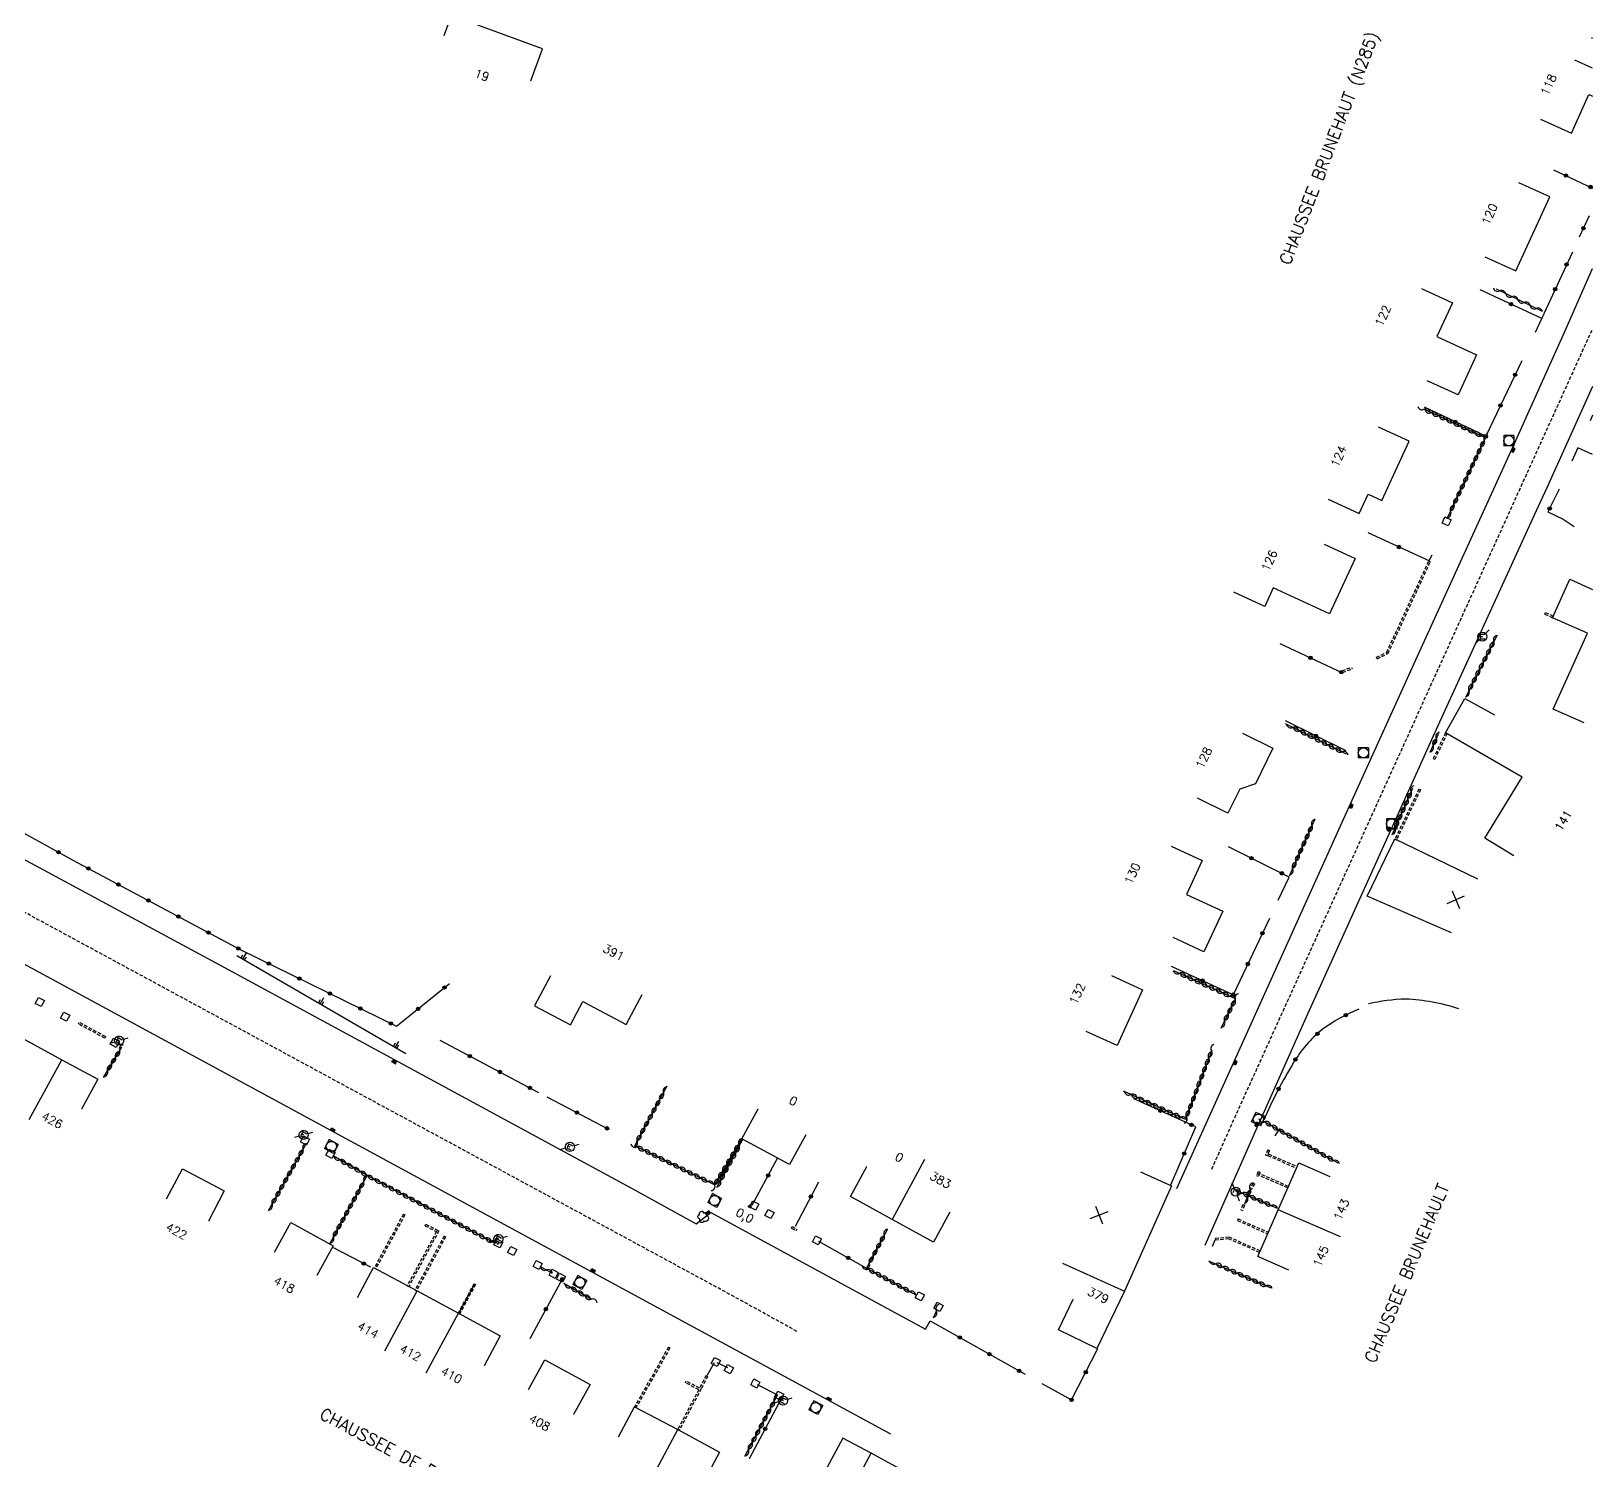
# Model space of a CAD drawing. Header units: millimetres. Extents: x 126999 to 128001, y 153000 to 154000.
# Drawn here: x 127770.3 to 128000, y 153432.6 to 153642.9 of the extents above; entities that cross this region are included whole.
import ezdxf
from ezdxf.enums import TextEntityAlignment as Align

# ---------------------------------------------------------------- set-up
doc = ezdxf.new("R2010")
doc.units = ezdxf.units.MM
doc.linetypes.add('DASHED', pattern=[0.75, 0.5, -0.25])
doc.layers.get('0').update_dxf_attribs({"linetype": 'CONTINUOUS'})
for name, color, linetype in [('W0001', 6, 'DASHED'), ('W0008', 7, 'CONTINUOUS'), ('W0100', 7, 'CONTINUOUS'), ('W0112', 1, 'DASHED'), ('W0211', 2, 'CONTINUOUS'), ('W0300', 7, 'CONTINUOUS'), ('W0310', 3, 'CONTINUOUS'), ('W0322', 7, 'CONTINUOUS'), ('W0400', 7, 'CONTINUOUS'), ('W0420', 7, 'CONTINUOUS'), ('W0471', 7, 'CONTINUOUS'), ('W0851', 7, 'CONTINUOUS'), ('W0989', 7, 'CONTINUOUS'), ('W0991', 7, 'CONTINUOUS'), ('W1102', 7, 'CONTINUOUS')]:
    doc.layers.add(name, color=color, linetype=linetype)
doc.styles.get("Standard").update_dxf_attribs({"font": 'romans.shx', "width": 0.85})

# ---------------------------------------------------------------- blocks, each defined once
blk = doc.blocks.new('t211o')
at = {"color": 0, "linetype": 'Continuous'}
for p, q in [((-0.29, 0.5), (-0.29, 0)), ((0, 1), (0, 0)), ((0.29, 0.5), (0.29, 0))]:
    blk.add_line(p, q, dxfattribs=at)
blk = doc.blocks.new('t991o')
at = {"color": 0, "linetype": 'Continuous'}
for p, q in [((-1, 1), (1, -1)), ((-1, -1), (1, 1))]:
    blk.add_line(p, q, dxfattribs=at)
blk = doc.blocks.new('t310o')
at = {"color": 0, "linetype": 'Continuous'}
for centre, start, end in [((-0.5, 0.38), 216.8699, 323.1304), ((0.5, -0.37), 36.8699, 143.1303)]:
    blk.add_arc(centre, 0.625, start, end, dxfattribs=at)
blk = doc.blocks.new('t322o')
at = {"color": 0, "linetype": 'Continuous'}
for radius in [0.25, 0.15]:
    blk.add_circle((0, 0), radius, dxfattribs=at)
blk = doc.blocks.new('T471')
for p, q in [((-0.333334, 0.333334), (-0.333334, -0.333334)), ((-0.333334, 0.333334), (0.333334, 0.333334)), ((-0.333334, 0), (0, 0)), ((0.500001, 0.500001), (1.000002, 1.000002)), ((-0.500001, -0.500001), (-1.000002, -1.000002)), ((-0.333334, -0.333334), (0.333334, -0.333334))]:
    blk.add_line(p, q)
blk.add_ellipse((0, 0), major_axis=(0.471405, 0.471405), ratio=1, start_param=5.4977871438, end_param=11.780972451)
blk = doc.blocks.new('T420')
for p, q in [((0.75, 0.75), (-0.75, 0.75)), ((-0.75, 0.75), (-0.75, -0.75)), ((0.75, 0.75), (0.75, -0.75)), ((0.75, -0.75), (-0.75, -0.75))]:
    blk.add_line(p, q)
blk.add_ellipse((0, 0), major_axis=(-0.53, 0.53), ratio=1, start_param=3.926991, end_param=10.210176)
blk = doc.blocks.new('T400')
for p, q in [((-0.15, 0.3), (0.15, 0.3)), ((-0.15, -0.25), (-0.15, 0.3)), ((-0.15, 0.15), (0.15, 0.15)), ((-0.15, 0), (0.15, 0)), ((0.15, 0.3), (0.15, -0.25)), ((-0.15, -0.15), (0.15, -0.15)), ((-0.15, -0.25), (-0.15, -0.3)), ((-0.15, -0.3), (0.15, -0.3)), ((0.15, -0.3), (0.15, -0.25))]:
    blk.add_line(p, q)
blk = doc.blocks.new('t112o')
at = {"color": 0, "linetype": 'Continuous'}
for p, q in [((-0.5, 0.5), (0.5, 0.5)), ((-0.5, -0.5), (-0.5, 0.5)), ((0.5, 0.5), (0.5, -0.5)), ((0.5, -0.5), (-0.5, -0.5))]:
    blk.add_line(p, q, dxfattribs=at)
blk = doc.blocks.new('T851')
for p, q in [((-0.25, -0.15), (0, 0.32)), ((0, 0.32), (0.25, -0.15)), ((-0.25, -0.15), (0.25, -0.15))]:
    blk.add_line(p, q)
for major_axis in [(-0.106, 0.106), (-0.0354, 0.0354), (-0.0236, 0.0236)]:
    blk.add_ellipse((0, 0), major_axis=major_axis, ratio=1, start_param=3.926991, end_param=10.210176)
blk = doc.blocks.new('T300')
for p, q in [((-0.8, 0.51), (-0.86, 0.34)), ((-0.86, 0.34), (-0.86, 0.17)), ((-0.86, 0.17), (-0.74, 0.06)), ((-0.69, 0.63), (-0.8, 0.51)), ((-0.8, -0.06), (-0.74, 0.06)), ((-0.74, 0.06), (-0.69, 0.11)), ((-0.57, 0.69), (-0.69, 0.63)), ((-0.46, 0.69), (-0.57, 0.69)), ((-0.29, 0.63), (-0.46, 0.69)), ((-0.29, 0.63), (-0.17, 0.74)), ((-0.23, 0.57), (-0.29, 0.63)), ((-0.17, 0.74), (-0.06, 0.8)), ((-0.06, 0.8), (0.06, 0.8)), ((0.06, 0.8), (0.23, 0.74)), ((0.23, 0.74), (0.34, 0.63)), ((0.34, 0.63), (0.4, 0.51)), ((0.46, 0.46), (0.34, 0.46)), ((0.4, 0.51), (0.4, 0.46)), ((0.57, 0.4), (0.46, 0.46)), ((0.57, 0.4), (0.69, 0.29)), ((0.69, 0.29), (0.74, 0.17)), ((0.74, 0.06), (0.69, -0.17)), ((0.74, 0.17), (0.74, 0.06)), ((-0.8, -0.17), (-0.8, -0.06)), ((-0.8, -0.23), (-0.8, -0.17)), ((-0.74, -0.34), (-0.8, -0.23)), ((-0.69, -0.4), (-0.74, -0.34)), ((-0.51, -0.46), (-0.69, -0.4)), ((-0.4, -0.46), (-0.51, -0.46)), ((-0.4, -0.46), (-0.34, -0.46)), ((-0.34, -0.46), (-0.34, -0.4)), ((-0.34, -0.51), (-0.34, -0.46)), ((-0.29, -0.63), (-0.34, -0.51)), ((-0.17, -0.74), (-0.29, -0.63)), ((-0.06, -0.8), (-0.17, -0.74)), ((0.06, -0.8), (-0.06, -0.8)), ((0.17, -0.74), (0.06, -0.8)), ((0.23, -0.69), (0.17, -0.74)), ((0.29, -0.46), (0.23, -0.46)), ((0.29, -0.63), (0.23, -0.69)), ((0.46, -0.4), (0.29, -0.46)), ((0.34, -0.51), (0.29, -0.63)), ((0.34, -0.51), (0.34, -0.46)), ((0.57, -0.34), (0.46, -0.4)), ((0.63, -0.29), (0.57, -0.34)), ((0.69, -0.17), (0.63, -0.29))]:
    blk.add_line(p, q)

msp = doc.modelspace()

# ---------------------------------------------------------------- linework, layer by layer
at = {"layer": 'W0001', "flags": 128}
for points in [[(127943.97, 153475.49), (127947.51, 153483.42), (127990.09, 153577.26), (128000, 153599.11)], [(127882.93, 153451.62), (127873.16, 153457.01), (127752.59, 153522.31), (127669.46, 153566.8), (127669.46, 153566.8)]]:
    msp.add_lwpolyline(points, dxfattribs=at)
at = {"layer": 'W0008', "flags": 128}
for points in [[(127996.12, 153599.13), (128000, 153607.98)], [(127938.82, 153472.65), (127939.93, 153475.14), (127963.41, 153527.07), (127974, 153550.39), (127988.48, 153582.2), (127996.12, 153599.13)], [(128000, 153590.59), (127993.24, 153575.68), (127991.7, 153572.31), (127977.24, 153540.68), (127957.43, 153496.85), (127950.67, 153481.76), (127950.6, 153481.56), (127942.93, 153464.26)], [(127672.94, 153572.64), (127679.25, 153569.67), (127750.96, 153530.89), (127798.74, 153505.13), (127859.15, 153472.4), (127868.11, 153467.45), (127870.26, 153469.12), (127901.86, 153451.94)], [(127896.77, 153436.49), (127878.21, 153446.56), (127726.78, 153528.6), (127672.83, 153557.75), (127666.24, 153560.88), (127666.24, 153560.88)], [(127901.86, 153451.94), (127902.54, 153453.18)]]:
    msp.add_lwpolyline(points, dxfattribs=at)
msp.add_lwpolyline([(127980.31, 153499.07, 0.0669), (127972.5, 153500.49, 0.0468), (127967.01, 153499.78), (127967.01, 153499.78)], format="xyb", dxfattribs=at)
at = {"layer": 'W0100', "flags": 128}
for points in [[(127843.77, 153635.56), (127845.49, 153640.26), (127835.98, 153643.73), (127836.61, 153645.45), (127832.7, 153646.87), (127830.99, 153642.18), (127830.99, 153642.18)], [(128000, 153637.44), (127997.37, 153638.62)], [(127992.32, 153629.92), (127996.88, 153627.87), (127999.43, 153633.54), (128000, 153633.28)], [(127984.15, 153609.67), (127988.7, 153607.59), (127993.69, 153618.49), (127989.14, 153620.57)], [(127974.81, 153604.99), (127979.36, 153602.9), (127977.08, 153597.93), (127982.89, 153595.26), (127980.19, 153589.37), (127975.64, 153591.45), (127975.64, 153591.45)], [(127961.09, 153574.02), (127965.63, 153571.92), (127966.95, 153574.78), (127968.99, 153573.84), (127973.01, 153582.54), (127968.47, 153584.64), (127968.47, 153584.64)], [(127960.52, 153567.42), (127965.06, 153565.32), (127961.29, 153557.15), (127952.98, 153560.99), (127951.75, 153558.25), (127947.21, 153560.35), (127947.21, 153560.35)], [(127998.76, 153541.11), (127994.2, 153543.16), (127999.23, 153554.31), (127994.1, 153556.59), (127996.63, 153562.26), (128000, 153560.74)], [(127988.39, 153521.54), (127984.12, 153524.14), (127989.61, 153533.15), (127978.36, 153539.68), (127981.19, 153544.72), (127985.55, 153542.28), (127985.55, 153542.28)], [(127948.49, 153539.61), (127952.97, 153537.38), (127950.38, 153532.15), (127948.1, 153531.37), (127946.34, 153527.82), (127941.86, 153530.04), (127941.86, 153530.04)], [(127979.24, 153510.22), (127966.84, 153515.61), (127970.92, 153524.05), (127983.08, 153518.17), (127983.08, 153518.17)], [(127937.99, 153522.98), (127942.53, 153520.88), (127940.23, 153515.89), (127945.58, 153513.42), (127943.92, 153509.83), (127942.82, 153507.46), (127938.28, 153509.55), (127938.28, 153509.55)], [(127846.67, 153503.92), (127844.33, 153499.5), (127849.61, 153496.7), (127851.43, 153500.13), (127857.82, 153496.74), (127860.16, 153501.16), (127860.16, 153501.16)], [(127929.23, 153503.94), (127933.78, 153501.87), (127930.03, 153493.65), (127925.48, 153495.72), (127925.48, 153495.72)], [(127755.2, 153496.53), (127757.59, 153500.93), (127763.76, 153497.59), (127768.61, 153494.95), (127774.77, 153491.58), (127780.07, 153488.7), (127777.68, 153484.31), (127777.68, 153484.31)], [(127884.24, 153480.53), (127881.85, 153476.14), (127874.85, 153479.94), (127877.24, 153484.34), (127877.24, 153484.34)], [(127905.41, 153469.14), (127903.02, 153464.75), (127896.92, 153468.09), (127890.82, 153471.47), (127893.21, 153475.86), (127893.21, 153475.86)], [(127955.31, 153460.61), (127950.73, 153462.61), (127953.75, 153469.51), (127956.77, 153476.39), (127961.35, 153474.38), (127961.35, 153474.38)], [(127790.2, 153471.09), (127792.53, 153475.52), (127798.69, 153472.27), (127796.36, 153467.85), (127796.36, 153467.85)], [(127933.48, 153475.06), (127938.04, 153473.02), (127931.12, 153457.54), (127927.03, 153449.09), (127921.43, 153451.85), (127923.59, 153456.35), (127923.59, 153456.35)], [(127806.07, 153463.25), (127808.48, 153467.63), (127814.71, 153464.21), (127812.29, 153459.83), (127812.29, 153459.83)], [(127818.27, 153456.62), (127820.64, 153461.02), (127827.05, 153457.56), (127833.14, 153454.31), (127839.29, 153450.97), (127836.92, 153446.57), (127836.92, 153446.57)], [(127843.44, 153443.07), (127845.86, 153447.45), (127852.49, 153443.79), (127850.07, 153439.41), (127850.07, 153439.41)], [(127856.7, 153436.11), (127859.05, 153440.52), (127865.39, 153437.16), (127871.53, 153433.87), (127869.18, 153429.46), (127869.18, 153429.46)], [(127914.44, 153412.48), (127917.74, 153419.12), (127917.25, 153421.18), (127909.63, 153425.22), (127902.76, 153428.88), (127897.44, 153431.73), (127893.84, 153433.68), (127889.7, 153435.93), (127887.34, 153431.53), (127887.34, 153431.53)]]:
    msp.add_lwpolyline(points, dxfattribs=at)
at = {"layer": 'W0112'}
for p, q in [((127969.7, 153551.51), (127975.89, 153564.93)), ((127969.89, 153551.32), (127976.12, 153564.83)), ((127992.96, 153557.13), (127994.1, 153556.59)), ((127993.06, 153557.36), (127994.21, 153556.82)), ((127963.15, 153548.79), (127964.52, 153549.29)), ((127968.21, 153550.77), (127969.7, 153551.51)), ((127968.32, 153550.55), (127969.89, 153551.32)), ((127963.24, 153548.55), (127964.61, 153549.06)), ((127978.36, 153539.68), (127976.55, 153535.88)), ((127978.58, 153539.56), (127976.78, 153535.77)), ((127974.44, 153531.38), (127970.92, 153524.05)), ((127974.67, 153531.28), (127971.14, 153523.94)), ((127781.1, 153494.75), (127777.23, 153496.84)), ((127781.22, 153494.97), (127777.35, 153497.06)), ((127952.21, 153478.34), (127951.86, 153477.6)), ((127952.44, 153478.23), (127952.09, 153477.49)), ((127952.22, 153477.49), (127956.44, 153475.63)), ((127952.32, 153477.71), (127956.54, 153475.86)), ((127950.8, 153475.13), (127950.56, 153474.52)), ((127951.04, 153475.04), (127950.8, 153474.43)), ((127955.14, 153472.71), (127950.91, 153474.57)), ((127955.24, 153472.94), (127951.01, 153474.8)), ((127950.03, 153473.43), (127949.66, 153472.64)), ((127950.26, 153473.32), (127949.88, 153472.53)), ((127825.03, 153468.87), (127820.76, 153460.96)), ((127948.53, 153470.25), (127948.23, 153469.48)), ((127948.77, 153470.16), (127948.47, 153469.39)), ((127825.25, 153468.75), (127820.98, 153460.84)), ((127828.23, 153467.16), (127829.9, 153466.29)), ((127828.34, 153467.38), (127830.24, 153466.39)), ((127882.12, 153466.82), (127882.78, 153466.45)), ((127882.25, 153467.04), (127882.9, 153466.67)), ((127947.73, 153467.92), (127952.2, 153465.97)), ((127947.83, 153468.15), (127952.3, 153466.19)), ((127829.9, 153466.29), (127825.61, 153458.34)), ((127830.24, 153466.39), (127825.83, 153458.22)), ((127831.03, 153465.64), (127826.75, 153457.72)), ((127831.25, 153465.53), (127826.97, 153457.6)), ((127946.5, 153465.47), (127944.48, 153465.27)), ((127946.46, 153465.22), (127944.51, 153465.02)), ((127951, 153463.23), (127946.46, 153465.22)), ((127951.1, 153463.46), (127946.5, 153465.47)), ((127835.42, 153458.61), (127833.1, 153454.33)), ((127835.64, 153458.49), (127833.32, 153454.22)), ((127864.03, 153449.3), (127859.05, 153440.52)), ((127864.25, 153449.18), (127859.27, 153440.4)), ((127868.49, 153443.03), (127866.53, 153444.07)), ((127868.61, 153443.25), (127866.65, 153444.29)), ((127869.58, 153445.13), (127868.61, 153443.25)), ((127869.8, 153445.01), (127868.83, 153443.14)), ((127868.49, 153443.03), (127865.38, 153437.17)), ((127868.83, 153443.14), (127865.6, 153437.05))]:
    msp.add_line(p, q, dxfattribs=at)
for points in [[(127975.89, 153564.93), (127976.12, 153564.83)], [(127992.96, 153557.13), (127993.06, 153557.36)], [(127994.21, 153556.82), (127994.1, 153556.59)], [(127964.52, 153549.29), (127964.61, 153549.06)], [(127968.32, 153550.55), (127968.21, 153550.77)], [(127963.24, 153548.55), (127963.15, 153548.79)], [(127976.55, 153535.88), (127976.78, 153535.77)], [(127974.44, 153531.38), (127974.67, 153531.28)], [(127970.92, 153524.05), (127971.14, 153523.94)], [(127777.23, 153496.84), (127777.35, 153497.06)], [(127781.22, 153494.97), (127781.1, 153494.75)], [(127952.21, 153478.34), (127952.44, 153478.23)], [(127951.86, 153477.6), (127952.09, 153477.49)], [(127952.32, 153477.71), (127952.22, 153477.49)], [(127956.44, 153475.63), (127956.54, 153475.86)], [(127950.56, 153474.52), (127950.8, 153474.43)], [(127950.8, 153475.13), (127951.04, 153475.04)], [(127950.91, 153474.57), (127951.01, 153474.8)], [(127949.66, 153472.64), (127949.88, 153472.53)], [(127950.26, 153473.32), (127950.03, 153473.43)], [(127955.24, 153472.94), (127955.14, 153472.71)], [(127825.03, 153468.87), (127825.25, 153468.75)], [(127948.23, 153469.48), (127948.47, 153469.39)], [(127948.77, 153470.16), (127948.53, 153470.25)], [(127828.23, 153467.16), (127828.34, 153467.38)], [(127882.12, 153466.82), (127882.25, 153467.04)], [(127882.9, 153466.67), (127882.78, 153466.45)], [(127947.83, 153468.15), (127947.73, 153467.92)], [(127831.03, 153465.64), (127831.25, 153465.53)], [(127944.48, 153465.27), (127944.51, 153465.02)], [(127952.2, 153465.97), (127952.3, 153466.19)], [(127951, 153463.23), (127951.1, 153463.46)], [(127820.76, 153460.96), (127820.98, 153460.84)], [(127825.61, 153458.34), (127825.83, 153458.22)], [(127826.75, 153457.72), (127826.97, 153457.6)], [(127835.42, 153458.61), (127835.64, 153458.49)], [(127833.1, 153454.33), (127833.32, 153454.22)], [(127864.03, 153449.3), (127864.25, 153449.18)], [(127866.53, 153444.07), (127866.65, 153444.29)], [(127869.58, 153445.13), (127869.8, 153445.01)], [(127859.27, 153440.4), (127859.05, 153440.52)], [(127865.6, 153437.05), (127865.38, 153437.17)]]:
    msp.add_lwpolyline(points, dxfattribs=at)
at = {"layer": 'W0211', "flags": 128}
msp.add_lwpolyline([(127800.51, 153506.89), (127825.4, 153492.51), (127825.4, 153492.51)], dxfattribs=at)
at = {"layer": 'W0310', "flags": 128}
for points in [[(127992.61, 153601.63), (127985.83, 153604.9)], [(127978.61, 153571.19), (127984.24, 153583.07), (127975.16, 153587.27), (127975.16, 153587.27)], [(127976.02, 153565.09), (127976.38, 153565.83), (127976.38, 153565.83)], [(127985.93, 153554.03), (127981.27, 153544.87), (127981.27, 153544.87)], [(127963.79, 153536.52), (127954.83, 153540.96), (127954.83, 153540.96)], [(127977.32, 153539.54), (127976.03, 153536.74), (127976.03, 153536.74)], [(127973.51, 153531.45), (127970.46, 153524.6), (127970.46, 153524.6)], [(127955.38, 153518.63), (127959.17, 153527.02), (127959.17, 153527.02)], [(127945.35, 153496.22), (127947.47, 153500.52), (127938.37, 153504.67), (127938.37, 153504.67)], [(127780.91, 153488.95), (127783.61, 153493.44), (127783.61, 153493.44)], [(127943.95, 153492.95), (127940.09, 153482.79), (127930.99, 153486.93), (127930.99, 153486.93)], [(127874.85, 153479.94), (127870.82, 153473.17), (127859.07, 153478.93), (127863.84, 153487.71), (127863.84, 153487.71)], [(127951.57, 153482.54), (127953.84, 153481.26), (127953.24, 153480.37), (127953.24, 153480.37)], [(127962.55, 153476.36), (127953.84, 153481.26), (127953.84, 153481.26)], [(127810.62, 153479.04), (127805.16, 153469.33), (127805.16, 153469.33)], [(127871.14, 153472.78), (127874.99, 153479.87), (127874.99, 153479.87)], [(127838.61, 153464.52), (127819.71, 153474.52), (127814.7, 153477.42), (127814.7, 153477.42)], [(127814.19, 153464.49), (127819.71, 153474.52), (127819.71, 153474.52)], [(127947.41, 153472.43), (127953.6, 153469.72), (127953.6, 153469.72)], [(127949.6, 153472.55), (127948.78, 153470.34), (127948.78, 153470.34)], [(127896.24, 153466.63), (127893.17, 153460.91), (127900.53, 153456.93), (127900.53, 153456.93)], [(127944.42, 153465.05), (127944.01, 153464.09), (127944.01, 153464.09)], [(127943.48, 153462.01), (127952.64, 153458), (127952.64, 153458)], [(127845.09, 153461.2), (127846.83, 153460.22), (127846.83, 153460.22)], [(127852.73, 153456.3), (127848.66, 153458.65), (127848.66, 153458.65)], [(127903.46, 153454.68), (127902.99, 153453.57), (127902.99, 153453.57)], [(127880.09, 153442.26), (127875.24, 153433.19), (127875.24, 153433.19)]]:
    msp.add_lwpolyline(points, dxfattribs=at)
at = {"layer": 'W0322', "flags": 128}
for points in [[(128000, 153641.78), (127999.81, 153641.87), (127999.81, 153641.87)], [(127994.24, 153622.46), (128000, 153619.79)], [(127999.47, 153615.71), (127998.03, 153612.56)], [(127997.01, 153610.37), (127992.81, 153601.31)], [(127992.53, 153600.61), (127983.45, 153604.8), (127983.45, 153604.8)], [(127991.58, 153598.59), (127992.53, 153600.61), (127992.85, 153601.28)], [(127989.56, 153594.36), (127984.27, 153583.28), (127975.28, 153587.58), (127975.28, 153587.58)], [(128000, 153586.38), (127999.62, 153585.57), (127999.62, 153585.57)], [(128000, 153580.59), (127997.82, 153581.58), (127996.93, 153579.62), (127996.93, 153579.62)], [(127995.06, 153575.51), (127993.43, 153572.14), (127995.65, 153571.09), (127997.3, 153570.01), (127997.3, 153570.01)], [(127976.04, 153564.89), (127966.96, 153569.09), (127966.96, 153569.09)], [(127953.96, 153552.81), (127963.12, 153548.52), (127963.12, 153548.52)], [(127761.64, 153540.52), (127756.81, 153531.77), (127776.42, 153520.93), (127801.03, 153507.78), (127824.03, 153496.5), (127831.82, 153502.77), (127831.82, 153502.77)], [(127963.75, 153536.99), (127954.79, 153541.43), (127954.79, 153541.43)], [(127953.73, 153515.06), (127955.37, 153518.44), (127946.41, 153522.88), (127946.41, 153522.88)], [(127952.46, 153512.37), (127947.13, 153501.14), (127938.03, 153505.28), (127938.03, 153505.28)], [(127830.39, 153494.45), (127844.91, 153486.76), (127844.91, 153486.76)], [(127846.14, 153486.11), (127855.13, 153481.41), (127855.13, 153481.41)], [(127937.93, 153473.18), (127941.62, 153481.7), (127932.52, 153485.84), (127932.52, 153485.84)], [(127876.33, 153470.16), (127880.09, 153477.09), (127880.09, 153477.09)], [(127886.09, 153473.57), (127882.66, 153467.05), (127882.66, 153467.05)], [(127886.13, 153464.88), (127893.17, 153460.91), (127893.17, 153460.91)], [(127820.26, 153461.04), (127814.76, 153463.88), (127814.76, 153463.88)], [(127835.52, 153458.6), (127833.17, 153454.29), (127833.17, 153454.29)], [(127848.4, 153459.3), (127843.62, 153450.51), (127843.62, 153450.51)], [(127902.54, 153453.18), (127916.52, 153445.3), (127916.52, 153445.3)], [(127918.97, 153443.96), (127923.34, 153441.54), (127927.19, 153449.08), (127927.19, 153449.08)], [(127870.77, 153446.97), (127869.71, 153445.17), (127869.71, 153445.17)], [(127872.75, 153446.27), (127871.18, 153447), (127871.18, 153447)], [(127877.09, 153443.82), (127880.09, 153442.26), (127880.09, 153442.26)], [(127880.61, 153441.68), (127875.91, 153432.86), (127875.91, 153432.86)]]:
    msp.add_lwpolyline(points, dxfattribs=at)
msp.add_lwpolyline([(127965.61, 153499.02, 0.0578), (127960.19, 153496, 0.0828), (127955.99, 153491.15, 0.0367), (127951.65, 153482.75), (127951.65, 153482.75)], format="xyb", dxfattribs=at)
at = {"layer": 'W1102', "flags": 128}
for points in [[(127769.99, 153482.79), (127774.77, 153491.58), (127774.77, 153491.58)], [(127901.69, 153476.88), (127896.92, 153468.09), (127896.92, 153468.09)], [(127962.91, 153465.5), (127953.75, 153469.51), (127953.75, 153469.51)], [(127921.99, 153461.63), (127931.12, 153457.54), (127931.12, 153457.54)], [(127822.3, 153448.76), (127827.05, 153457.56), (127827.05, 153457.56)], [(127828.39, 153445.51), (127833.14, 153454.31), (127833.14, 153454.31)], [(127860.69, 153428.34), (127865.39, 153437.16), (127865.39, 153437.16)], [(127889.12, 153424.87), (127893.84, 153433.68), (127893.84, 153433.68)]]:
    msp.add_lwpolyline(points, dxfattribs=at)

# ---------------------------------------------------------------- block references
at = {"layer": 'W0112'}
for p, rotation in [((127978.5, 153570.75), 64.9773), ((127771.54, 153500.06), 331.5061), ((127775.27, 153497.91), 331.5061), ((127782.59, 153494.05), 331.5061), ((127810.56, 153479.68), 331.5061), ((127814.31, 153477.73), 331.5061), ((127876.65, 153470.14), 331.5061), ((127878.9, 153468.88), 331.5061), ((127839, 153464.56), 331.5061), ((127885.88, 153465.01), 331.5061), ((127841.04, 153463.44), 331.5061), ((127844.79, 153461.38), 331.5061), ((127847.14, 153460.08), 331.5061), ((127848.22, 153459.51), 331.5061), ((127901.01, 153456.77), 331.5061), ((127903.76, 153455.24), 331.5061), ((127871.01, 153447.11), 331.5061), ((127872.93, 153446.05), 331.5061), ((127876.81, 153443.95), 331.5061), ((127880.33, 153442.16), 331.5061)]:
    msp.add_blockref('t112o', p, dxfattribs=dict(at, rotation=rotation))
at = {"layer": 'W0211'}
for p, rotation in [((127801.38, 153506.39), 329.9764543106086), ((127812.78, 153499.8), 329.976454311043), ((127823.83, 153493.41), 329.9764543096372)]:
    msp.add_blockref('t211o', p, dxfattribs=dict(at, rotation=rotation))
at = {"layer": 'W0300', "rotation": 331.5061}
msp.add_blockref('T300', (127869.19, 153468.36), dxfattribs=at)
at = {"layer": 'W0310'}
for p, rotation in [((127986.3, 153604.67), 154.2852784771562), ((127988.11, 153603.8), 154.2852784771562), ((127989.91, 153602.94), 154.2852784771562), ((127991.71, 153602.07), 154.2852784771562), ((127975.21, 153587.25), 155.1886437733899), ((127976.26, 153586.76), 155.1886437733899), ((127977.31, 153586.28), 155.1886437733899), ((127978.36, 153585.79), 155.1886437733899), ((127979.41, 153585.31), 155.1886437733899), ((127980.45, 153584.82), 155.1886437733899), ((127981.5, 153584.34), 155.1886437733899), ((127982.55, 153583.85), 155.1886437733899), ((127983.6, 153583.37), 155.1886437733899), ((127983.06, 153580.58), 64.64462586723496), ((127983.55, 153581.62), 64.64462586723496), ((127984.05, 153582.67), 64.64462586723496), ((127982.07, 153578.49), 64.64462586723496), ((127982.56, 153579.54), 64.64462586723496), ((127981.08, 153576.4), 64.64462586723496), ((127981.57, 153577.45), 64.64462586723496), ((127980.09, 153574.32), 64.64462586723496), ((127980.58, 153575.36), 64.64462586723496), ((127979.1, 153572.23), 64.64462586723496), ((127979.59, 153573.27), 64.64462586723496), ((127985.46, 153553.1), 243.047930514382), ((127984.41, 153551.05), 243.047930514382), ((127984.93, 153552.08), 243.047930514382), ((127983.36, 153548.99), 243.047930514382), ((127983.88, 153550.02), 243.047930514382), ((127982.31, 153546.93), 243.047930514382), ((127982.84, 153547.96), 243.047930514382), ((127981.79, 153545.9), 243.047930514382), ((127955.87, 153540.45), 153.6340447312085), ((127956.9, 153539.94), 153.6340447312085), ((127957.94, 153539.43), 153.6340447312085), ((127958.97, 153538.91), 153.6340447312085), ((127960.01, 153538.4), 153.6340447312085), ((127961.04, 153537.89), 153.6340447312085), ((127962.08, 153537.37), 153.6340447312085), ((127976.52, 153537.79), 245.3362198332189), ((127977, 153538.84), 245.3362198332189), ((127963.11, 153536.86), 153.6340447312085), ((127972.81, 153529.88), 246.0264851254431), ((127973.28, 153530.94), 246.0264851254431), ((127971.87, 153527.77), 246.0264851254431), ((127972.34, 153528.83), 246.0264851254431), ((127958.71, 153526), 65.72226694289498), ((127970.93, 153525.66), 246.0264851254431), ((127971.4, 153526.71), 246.0264851254431), ((127957.76, 153523.89), 65.72226694289498), ((127958.23, 153524.94), 65.72226694289498), ((127956.33, 153520.73), 65.72226694289498), ((127956.81, 153521.79), 65.72226694289498), ((127957.28, 153522.84), 65.72226694289498), ((127955.86, 153519.68), 65.72226694289498), ((127939.22, 153504.28), 155.5096226286037), ((127940.27, 153503.8), 155.5096226286037), ((127941.32, 153503.32), 155.5096226286037), ((127942.37, 153502.84), 155.5096226286037), ((127943.42, 153502.36), 155.5096226286037), ((127944.47, 153501.89), 155.5096226286037), ((127945.53, 153501.41), 155.5096226286037), ((127946.58, 153500.93), 155.5096226286037), ((127947.39, 153500.36), 63.83790667567543), ((127946.37, 153498.29), 63.83790667567543), ((127946.88, 153499.33), 63.83790667567543), ((127945.86, 153497.25), 63.83790667567543), ((127782.1, 153490.93), 58.97568723465002), ((127782.69, 153491.92), 58.97568723465002), ((127783.29, 153492.91), 58.97568723465002), ((127943.51, 153491.79), 249.2263349879323), ((127943.92, 153492.87), 249.2263349879323), ((127781.5, 153489.94), 58.97568723465002), ((127942.28, 153488.55), 249.2263349879323), ((127942.69, 153489.63), 249.2263349879323), ((127943.1, 153490.71), 249.2263349879323), ((127863.29, 153486.7), 61.48104003340985), ((127941.46, 153486.39), 249.2263349879323), ((127941.87, 153487.47), 249.2263349879323), ((127862.19, 153484.67), 61.48104003340985), ((127862.74, 153485.68), 61.48104003340985), ((127932.04, 153486.45), 155.50962262879), ((127933.09, 153485.97), 155.50962262879), ((127934.14, 153485.49), 155.50962262879), ((127935.19, 153485.02), 155.50962262879), ((127936.24, 153484.54), 155.50962262879), ((127940.64, 153484.23), 249.2263349879323), ((127941.05, 153485.31), 249.2263349879323), ((127860.53, 153481.63), 61.48104003340985), ((127861.08, 153482.64), 61.48104003340985), ((127861.64, 153483.65), 61.48104003340985), ((127937.3, 153484.06), 155.50962262879), ((127938.35, 153483.58), 155.50962262879), ((127939.4, 153483.1), 155.50962262879), ((127940.23, 153483.16), 249.2263349879323), ((127951.75, 153482.44), 330.6436845082198), ((127859.43, 153479.6), 61.48104003340985), ((127859.98, 153480.61), 61.48104003340985), ((127952.76, 153481.87), 330.6436845082198), ((127953.76, 153481.3), 330.6436845082198), ((127954.84, 153480.7), 150.6444936357688), ((127955.85, 153480.13), 150.6444936357688), ((127809.69, 153477.38), 240.609849854818), ((127810.26, 153478.39), 240.609849854818), ((127859.42, 153478.75), 153.9016555259059), ((127860.46, 153478.25), 153.9016555259059), ((127861.5, 153477.74), 153.9016555259059), ((127873.19, 153477.15), 239.2393479571437), ((127873.78, 153478.14), 239.2393479571437), ((127873.9, 153477.86), 61.48095292086024), ((127874.37, 153479.13), 239.2393479571437), ((127874.45, 153478.87), 61.48095292086024), ((127956.86, 153479.56), 150.6444936357688), ((127957.87, 153479), 150.6444936357688), ((127958.87, 153478.43), 150.6444936357688), ((127959.88, 153477.86), 150.6444936357688), ((127808.56, 153475.37), 240.609849854818), ((127809.13, 153476.38), 240.609849854818), ((127815.7, 153476.84), 149.9626216688697), ((127816.7, 153476.26), 149.9626216688697), ((127817.7, 153475.68), 149.9626216688697), ((127818.7, 153475.11), 149.9626216688697), ((127862.53, 153477.23), 153.9016555259059), ((127863.57, 153476.72), 153.9016555259059), ((127864.61, 153476.21), 153.9016555259059), ((127865.65, 153475.71), 153.9016555259059), ((127866.68, 153475.2), 153.9016555259059), ((127872.01, 153475.16), 239.2393479571437), ((127872.24, 153474.81), 61.48095292086024), ((127872.6, 153476.16), 239.2393479571437), ((127872.79, 153475.83), 61.48095292086024), ((127873.34, 153476.84), 61.48095292086024), ((127960.89, 153477.3), 150.6444936357688), ((127961.89, 153476.73), 150.6444936357688), ((127807.42, 153473.36), 240.609849854818), ((127807.99, 153474.37), 240.609849854818), ((127818.65, 153472.59), 61.17425269516798), ((127819.2, 153473.6), 61.17425269516798), ((127819.7, 153474.53), 149.9626216688697), ((127820.72, 153473.99), 152.1170503920052), ((127821.74, 153473.45), 152.1170503920052), ((127822.76, 153472.91), 152.1170503920052), ((127867.72, 153474.69), 153.9016555259059), ((127868.76, 153474.18), 153.9016555259059), ((127869.79, 153473.67), 153.9016555259059), ((127870.83, 153473.18), 239.2393479571437), ((127871.42, 153474.17), 239.2393479571437), ((127871.69, 153473.8), 61.48095292086024), ((127949.59, 153472.51), 249.5642621990053), ((127805.72, 153470.34), 240.609849854818), ((127806.29, 153471.35), 240.609849854818), ((127806.86, 153472.35), 240.609849854818), ((127817.53, 153470.56), 61.17425269516798), ((127818.09, 153471.58), 61.17425269516798), ((127823.78, 153472.37), 152.1170503920052), ((127824.8, 153471.83), 152.1170503920052), ((127825.83, 153471.29), 152.1170503920052), ((127826.85, 153470.75), 152.1170503920052), ((127948.47, 153471.96), 336.3456388508786), ((127949.53, 153471.5), 336.3456388508786), ((127949.19, 153471.42), 249.5642621990053), ((127950.59, 153471.04), 336.3456388508786), ((127951.65, 153470.57), 336.3456388508786), ((127816.42, 153468.54), 61.17425269516798), ((127816.98, 153469.55), 61.17425269516798), ((127827.87, 153470.21), 152.1170503920052), ((127828.89, 153469.67), 152.1170503920052), ((127829.91, 153469.13), 152.1170503920052), ((127830.93, 153468.59), 152.1170503920052), ((127952.7, 153470.11), 336.3456388508786), ((127815.3, 153466.52), 61.17425269516798), ((127815.86, 153467.53), 61.17425269516798), ((127831.95, 153468.05), 152.1170503920052), ((127832.97, 153467.51), 152.1170503920052), ((127833.99, 153466.97), 152.1170503920052), ((127835.01, 153466.43), 152.1170503920052), ((127836.03, 153465.89), 152.1170503920052), ((127895.76, 153465.75), 241.8490793590617), ((127814.75, 153465.5), 61.17425269516798), ((127837.06, 153465.34), 152.1170503920052), ((127838.08, 153464.8), 152.1170503920052), ((127894.67, 153463.72), 241.8490793590617), ((127895.22, 153464.74), 241.8490793590617), ((127893.58, 153461.68), 241.8490793590617), ((127894.13, 153462.7), 241.8490793590617), ((127944.54, 153461.55), 336.3247243182342), ((127846.09, 153460.64), 330.4524872397832), ((127893.42, 153460.78), 331.5623914438324), ((127894.43, 153460.23), 331.5623914438324), ((127895.45, 153459.68), 331.5623914438324), ((127896.46, 153459.13), 331.5623914438324), ((127945.59, 153461.09), 336.3247243182342), ((127946.65, 153460.62), 336.3247243182342), ((127947.71, 153460.16), 336.3247243182342), ((127948.77, 153459.7), 336.3247243182342), ((127949.82, 153459.23), 336.3247243182342), ((127849.66, 153458.07), 150.0230826886576), ((127850.66, 153457.49), 150.0230826886576), ((127851.66, 153456.91), 150.0230826886576), ((127897.48, 153458.58), 331.5623914438324), ((127898.5, 153458.03), 331.5623914438324), ((127899.51, 153457.48), 331.5623914438324), ((127950.88, 153458.77), 336.3247243182342), ((127951.94, 153458.3), 336.3247243182342), ((127852.67, 153456.34), 150.0230826886576), ((127903.44, 153454.63), 247.1557810857812), ((127879.05, 153440.32), 241.9048661495107), ((127879.6, 153441.34), 241.9048661495107), ((127877.96, 153438.28), 241.9048661495107), ((127878.51, 153439.3), 241.9048661495107), ((127876.88, 153436.24), 241.9048661495107), ((127877.42, 153437.26), 241.9048661495107), ((127875.79, 153434.21), 241.9048661495107), ((127876.33, 153435.23), 241.9048661495107)]:
    msp.add_blockref('t310o', p, dxfattribs=dict(at, rotation=rotation))
at = {"layer": 'W0322'}
for p, rotation in [((127996.06, 153621.62), 335.1398976313087), ((127999.68, 153619.94), 335.1398976313087), ((127998.64, 153613.89), 245.4646947942711), ((127996.17, 153608.55), 245.0848018772871), ((127994.48, 153604.92), 245.0848018772871), ((127987.99, 153602.71), 155.2417066816089), ((127988.59, 153592.33), 244.4811174493217), ((127986.44, 153587.82), 244.4811174493217), ((127979.79, 153585.42), 154.3916113413202), ((127984.28, 153583.31), 244.4811174493217), ((127993.68, 153572.66), 244.2835155878118), ((127971.5, 153566.99), 155.1891638484614), ((127958.49, 153550.69), 334.9189162676772), ((127963.01, 153548.57), 334.9189162676772), ((127959.27, 153539.21), 153.6340447313579), ((127774.31, 153522.09), 331.0715070489855), ((127778.7, 153519.71), 331.8882649922005), ((127949.79, 153521.21), 153.6335313739701), ((127783.11, 153517.35), 331.8882649922005), ((127954.27, 153518.99), 153.6335313739701), ((127787.52, 153515), 331.8882649922005), ((127791.93, 153512.64), 331.8882649922005), ((127796.34, 153510.28), 331.8882649922005), ((127951.42, 153510.17), 244.5973279212313), ((127800.75, 153507.93), 331.8882649922005), ((127805.24, 153505.72), 333.8697304567976), ((127949.27, 153505.65), 244.5973279212313), ((127809.73, 153503.51), 333.8697304567976), ((127942.58, 153503.21), 155.50962262879), ((127814.22, 153501.31), 333.8697304567976), ((127831.1, 153502.18), 38.81648915316121), ((127947.13, 153501.14), 244.5973279212313), ((127818.71, 153499.11), 333.8697304567976), ((127827.2, 153499.05), 38.81648915316121), ((127823.19, 153496.91), 333.8697304567976), ((127963.68, 153498.13), 207.0320836283066), ((127959.51, 153495.4), 222.2482337702671), ((127834.81, 153492.11), 332.0770913120151), ((127956.27, 153491.61), 236.9259061266201), ((127839.23, 153489.77), 332.0770913120151), ((127843.65, 153487.43), 332.0770913120151), ((127953.79, 153487.27), 242.4742104356498), ((127850.57, 153483.8), 332.4055716564715), ((127936.41, 153484.07), 155.5096226286037), ((127855, 153481.48), 332.4055716564715), ((127940.96, 153481.99), 155.5096226286037), ((127939.92, 153477.77), 66.58320623778546), ((127878.71, 153474.56), 61.48050277972427), ((127884.99, 153471.47), 242.2599992023086), ((127890.48, 153462.42), 330.5964696234407), ((127819.2, 153461.58), 152.632060424865), ((127848.4, 153459.29), 241.4546548101245), ((127846.01, 153454.9), 241.4546548101245), ((127906.9, 153450.73), 330.5796075066111), ((127911.25, 153448.27), 330.5796075066111), ((127915.61, 153445.81), 330.5796075066111), ((127925.44, 153445.62), 65.20560916417071), ((127880.61, 153441.68), 241.9547790161756), ((127923.34, 153441.54), 331.1063096401597), ((127878.26, 153437.27), 241.9547790161756)]:
    msp.add_blockref('t322o', p, dxfattribs=dict(at, rotation=rotation))
at = {"layer": 'W0400'}
for p, rotation in [((127988.31, 153581.23), 155.6462), ((127964.5, 153528.86), 155.6462), ((127970.06, 153525.46), 155.6462), ((127823.66, 153491.24), 61.50610000000002), ((127947.43, 153491.12), 155.6462), ((127814.66, 153481.27), 61.50610000000002), ((127950.55, 153482.1), 335.8277), ((127869.83, 153469.05), 128.5552954884157), ((127852.95, 153460.57), 61.50610000000002), ((127887.67, 153441.67), 61.50610000000002)]:
    msp.add_blockref('T400', p, dxfattribs=dict(at, rotation=rotation))
at = {"layer": 'W0420'}
for p in [(127987.67, 153582.63), (127966.27, 153536.71), (127970.42, 153526.26)]:
    msp.add_blockref('T420', p, dxfattribs=at)
for p, rotation in [((127950.82, 153482.83), 245.8277), ((127814.44, 153478.82), 331.5061), ((127870.83, 153470.86), 331.5061), ((127851, 153458.81), 331.5061), ((127885.71, 153440.4), 331.5061)]:
    msp.add_blockref('T420', p, dxfattribs=dict(at, rotation=rotation))
at = {"layer": 'W0471'}
msp.add_blockref('T471', (127983.78, 153553.82), dxfattribs=at)
for p, rotation in [((127783.21, 153494.38), 331.5061), ((127810.36, 153480.52), 331.5061), ((127849.53, 153478.76), 331.5061), ((127947.48, 153472.16), 245.8277), ((127839.01, 153465.21), 331.5061), ((127880.9, 153441.44), 331.5061)]:
    msp.add_blockref('T471', p, dxfattribs=dict(at, rotation=rotation))
at = {"layer": 'W0851', "rotation": 331.5061}
msp.add_blockref('T851', (127876.01, 153470.02), dxfattribs=at)
at = {"layer": 'W0991'}
for p, rotation in [((127979.87, 153515.1), 338.3808581944184), ((127927.38, 153468.73), 336.0861331092863)]:
    msp.add_blockref('t991o', p, dxfattribs=dict(at, rotation=rotation))

# ---------------------------------------------------------------- texts
at = {"layer": 'W0989'}
for s, rotation, p in [('CHAUSSEE BRUNEHAUT (N285)', 68.9448, (127961.32, 153625.62)), ('CHAUSSEE BRUNEHAULT', 67.2209, (127972.64, 153460.19)), ('CHAUSSEE DE BRUXELLES', 332.0723, (127826.49, 153432.49))]:
    msp.add_text(s, height=1.75, rotation=rotation, dxfattribs=at).set_placement(p, align=Align.MIDDLE)
at = {"layer": 'W0991'}
for s, rotation, p in [('19', 339.935, (127836.59, 153636.4)), ('118', 65.4304, (127993.52, 153635)), ('120', 65.3951, (127984.83, 153615.95)), ('122', 65.387, (127969.14, 153601.01)), ('124', 65.1892, (127962.62, 153580.33)), ('126', 65.1888, (127952.44, 153564.99)), ('128', 63.6337, (127942.8, 153536)), ('141', 58.6141, (127995.68, 153526.77)), ('130', 65.2302, (127932.28, 153518.96)), ('391', 332.094, (127855.96, 153507.35)), ('132', 65.5093, (127924.17, 153501.28)), ('0', 331.4807, (127882.41, 153485.51)), ('426', 331.53, (127773.37, 153482.67)), ('0', 331.0262, (127897.99, 153477.22)), ('383', 331.2644, (127904.06, 153473.87)), ('0,0', 331.0944, (127875.18, 153468.48)), ('143', 66.2821, (127963.04, 153469.53)), ('422', 332.2167, (127791.65, 153466.37)), ('145', 66.3665, (127960.03, 153462.66)), ('418', 331.1744, (127807.5, 153458.47)), ('379', 333.7885, (127927.26, 153456.9)), ('414', 331.651, (127819.83, 153451.8)), ('412', 331.8991, (127826.07, 153448.45)), ('410', 331.4579, (127832.13, 153445.18)), ('408', 331.0887, (127845.07, 153438.18))]:
    msp.add_text(s, height=1.25, rotation=rotation, dxfattribs=at).set_placement(p, align=Align.MIDDLE)

doc.saveas('drawing.dxf')
